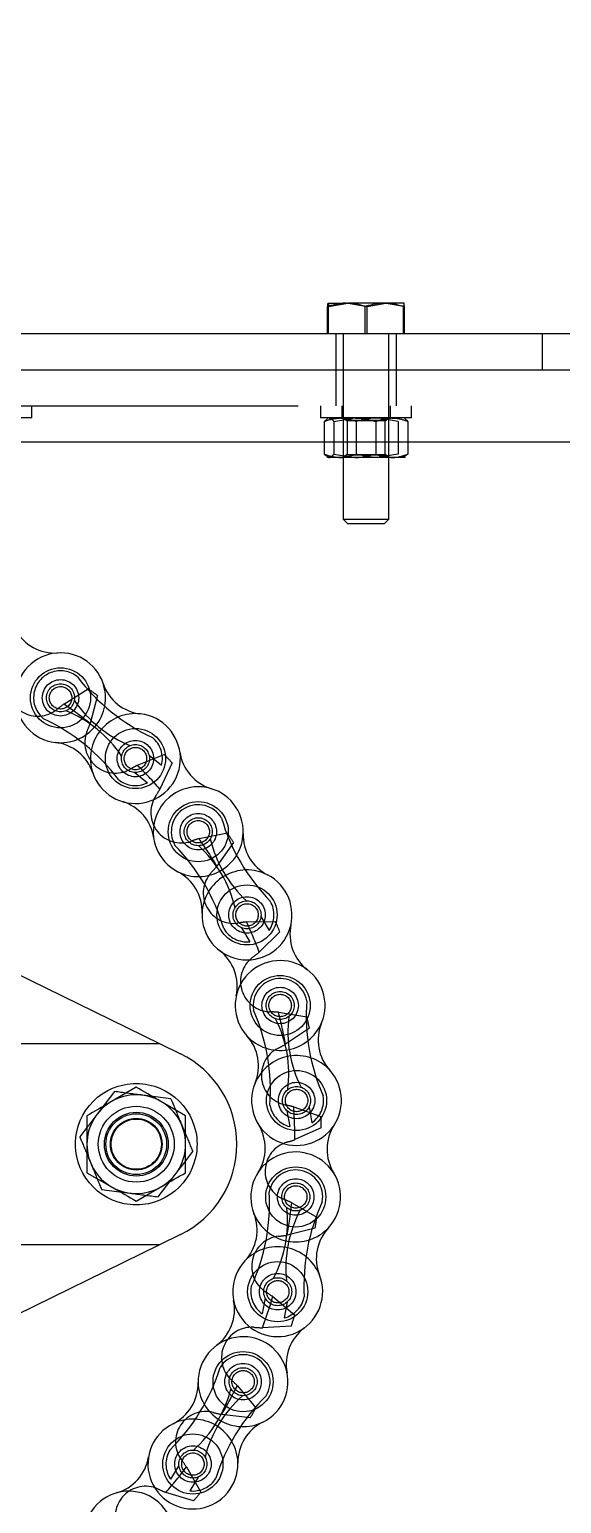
# Model space of a CAD drawing. Header units: metres. Extents: x 0 to 21025, y 0 to 14850.
# Drawn here: x 6417.9 to 6488, y 13137.4 to 13331.5 of the extents above; entities that cross this region are included whole.
import ezdxf

# ---------------------------------------------------------------- set-up
doc = ezdxf.new("R2010")
doc.units = ezdxf.units.M
doc.header["$LTSCALE"] = 25
doc.linetypes.add('HIDDEN2', pattern=[4.7625, 3.175, -1.5875])
doc.linetypes.add('PHANTOM', pattern=[63.5, 31.75, -6.35, 6.35, -6.35, 6.35, -6.35])
for name, color, linetype in [('SL4', 4, 'Continuous'), ('SRE', 2, 'PHANTOM'), ('ST1', 7, 'HIDDEN2')]:
    doc.layers.add(name, color=color, linetype=linetype)

msp = doc.modelspace()

# ---------------------------------------------------------------- linework, layer by layer
at = {"layer": 'SL4'}
for p, q in [((6457.217, 13291.444), (6457.217, 13294.997)), ((6457.277, 13295.444), (6457.276, 13295.443)), ((6457.278, 13295.444), (6459.868, 13295.444)), ((6457.338, 13294.997), (6459.868, 13295.444)), ((6457.338, 13291.444), (6457.338, 13294.997)), ((6464.867, 13295.444), (6459.868, 13295.444)), ((6462.398, 13294.997), (6464.867, 13295.444)), ((6462.398, 13291.444), (6462.398, 13294.997)), ((6467.276, 13295.444), (6464.867, 13295.444)), ((6467.278, 13295.443), (6467.277, 13295.444)), ((6467.336, 13291.444), (6467.336, 13294.997)), ((6330.277, 13291.444), (6485.517, 13291.444)), ((6485.517, 13286.681), (6485.517, 13291.444)), ((6485.517, 13291.444), (6490.517, 13291.444)), ((5540.514, 13286.681), (6485.517, 13286.681)), ((6330.277, 13286.681), (6485.517, 13286.681)), ((6485.517, 13286.681), (6490.514, 13286.681)), ((6490.514, 13277.156), (5540.514, 13277.156)), ((6397.893, 13216.122), (6435.081, 13197.931)), ((6414.909, 13197.931), (6435.081, 13197.931)), ((6435.081, 13197.931), (6437.836, 13196.584)), ((6432.014, 13192.187), (6428.764, 13190.31)), ((6438.514, 13188.434), (6435.264, 13190.31)), ((6425.514, 13180.928), (6428.764, 13179.052)), ((6432.014, 13177.176), (6435.264, 13179.052)), ((6435.081, 13171.431), (6397.893, 13153.241)), ((6435.081, 13171.431), (6414.909, 13171.431)), ((6437.836, 13172.779), (6435.081, 13171.431))]:
    msp.add_line(p, q, dxfattribs=at)
for radius, start, end in [(13.25, 296.06522, 63.93478), (6.5, 60, 120), (6.5, 120, 180), (6.5, 0, 60), (6.5, 180, 240), (6.5, 300, 0), (6.5, 240, 300)]:
    msp.add_arc((6432.014, 13184.681), radius, start, end, dxfattribs=at)
for points, knots in [([(6457.217, 13294.997), (6457.221, 13295.053), (6457.241, 13295.316), (6457.262, 13295.387), (6457.278, 13295.444)], [0, 0, 0, 0, 0.2110008, 1, 1, 1, 1]), ([(6457.278, 13295.444), (6457.283, 13295.439), (6457.303, 13295.418), (6457.323, 13295.18), (6457.338, 13294.997)], [0, 0, 0, 0, 0.2318493, 1, 1, 1, 1]), ([(6459.868, 13295.444), (6459.928, 13295.443), (6460.782, 13295.437), (6461.619, 13295.209), (6462.398, 13294.997)], [0, 0, 0, 0, 0.07020058, 1, 1, 1, 1]), ([(6464.867, 13295.444), (6464.926, 13295.443), (6465.759, 13295.437), (6466.576, 13295.209), (6467.336, 13294.997)], [0, 0, 0, 0, 0.0702006, 1, 1, 1, 1]), ([(6467.336, 13294.997), (6467.321, 13295.18), (6467.301, 13295.418), (6467.28, 13295.439), (6467.276, 13295.444)], [0, 0, 0, 0, 0.7681507, 1, 1, 1, 1]), ([(6435.264, 13190.31), (6435.187, 13190.355), (6434.09, 13190.988), (6433.014, 13191.609), (6432.014, 13192.187)], [0, 0, 0, 0, 0.0702148, 1, 1, 1, 1]), ([(6428.764, 13190.31), (6428.687, 13190.266), (6427.59, 13189.632), (6426.514, 13189.011), (6425.514, 13188.434)], [0, 0, 0, 0, 0.0702148, 1, 1, 1, 1]), ([(6425.514, 13188.434), (6425.514, 13187.496), (6425.514, 13186.258), (6425.514, 13184.988), (6425.514, 13184.681)], [0, 0, 0, 0, 0.7581486, 1, 1, 1, 1]), ([(6438.514, 13184.681), (6438.514, 13184.988), (6438.514, 13186.258), (6438.514, 13187.496), (6438.514, 13188.434)], [0, 0, 0, 0, 0.2418514, 1, 1, 1, 1]), ([(6425.514, 13184.681), (6425.514, 13183.695), (6425.514, 13182.424), (6425.514, 13181.202), (6425.514, 13180.928)], [0, 0, 0, 0, 0.7762867, 1, 1, 1, 1]), ([(6438.514, 13180.928), (6438.514, 13181.202), (6438.514, 13182.424), (6438.514, 13183.695), (6438.514, 13184.681)], [0, 0, 0, 0, 0.2237133, 1, 1, 1, 1]), ([(6435.264, 13179.052), (6435.341, 13179.097), (6436.439, 13179.73), (6437.514, 13180.351), (6438.514, 13180.928)], [0, 0, 0, 0, 0.0702148, 1, 1, 1, 1]), ([(6428.764, 13179.052), (6428.841, 13179.008), (6429.939, 13178.374), (6431.014, 13177.753), (6432.014, 13177.176)], [0, 0, 0, 0, 0.0702148, 1, 1, 1, 1])]:
    msp.add_open_spline(points, degree=3, knots=knots, dxfattribs=at)
at = {"layer": 'SRE'}
msp.add_circle((6490.514, 13209.502), 200.805, dxfattribs=at)
at = {"layer": 'ST1'}
for p, q in [((6462.155, 13294.997), (6459.686, 13295.444)), ((6462.155, 13291.444), (6462.155, 13294.997)), ((6467.215, 13294.997), (6464.685, 13295.444)), ((6467.215, 13291.444), (6467.215, 13294.997)), ((6458.277, 13291.444), (6458.277, 13286.681)), ((6459.277, 13291.444), (6459.277, 13266.998)), ((6465.277, 13266.998), (6465.277, 13291.444)), ((6466.277, 13286.681), (6466.277, 13291.444)), ((6485.517, 13286.681), (6485.517, 13291.444)), ((6458.277, 13286.681), (6458.277, 13281.919)), ((6466.277, 13281.919), (6466.277, 13286.681)), ((5540.514, 13281.919), (6540.514, 13281.919)), ((6418.277, 13280.319), (6418.277, 13281.919)), ((6456.277, 13281.919), (6456.277, 13280.319)), ((6459.077, 13281.919), (6459.077, 13280.319)), ((6465.477, 13280.319), (6465.477, 13281.919)), ((6468.277, 13280.319), (6468.277, 13281.919)), ((6418.277, 13280.319), (6414.442, 13280.319)), ((6464.361, 13280.319), (6456.277, 13280.319)), ((6456.76, 13279.872), (6457.149, 13280.143)), ((6457.277, 13280.319), (6457.104, 13280.219)), ((6458.044, 13279.872), (6460.802, 13280.319)), ((6459.277, 13280.319), (6459.277, 13280.293)), ((6459.277, 13280.319), (6459.777, 13279.969)), ((6465.277, 13280.293), (6459.277, 13280.293)), ((6459.277, 13280.293), (6459.777, 13279.943)), ((6460.576, 13279.969), (6459.777, 13279.969)), ((6459.777, 13279.969), (6459.777, 13279.943)), ((6463.977, 13279.943), (6459.777, 13279.943)), ((6459.777, 13279.943), (6459.777, 13275.469)), ((6464.777, 13279.969), (6460.576, 13279.969)), ((6466.51, 13279.872), (6463.751, 13280.319)), ((6464.777, 13279.943), (6463.977, 13279.943)), ((6468.277, 13280.319), (6464.361, 13280.319)), ((6464.777, 13279.969), (6465.277, 13280.319)), ((6464.777, 13279.943), (6465.277, 13280.293)), ((6464.777, 13279.943), (6464.777, 13279.969)), ((6464.777, 13275.469), (6464.777, 13279.943)), ((6465.277, 13280.293), (6465.277, 13280.319)), ((6467.449, 13280.219), (6467.277, 13280.319)), ((6467.793, 13279.872), (6467.405, 13280.143)), ((6456.76, 13279.872), (6456.76, 13275.565)), ((6458.044, 13279.872), (6458.044, 13275.565)), ((6460.993, 13279.872), (6460.993, 13275.565)), ((6463.561, 13279.872), (6463.561, 13275.565)), ((6466.51, 13279.872), (6466.51, 13275.565)), ((6467.793, 13279.872), (6467.793, 13275.565)), ((6540.514, 13277.156), (5540.514, 13277.156)), ((6456.76, 13275.565), (6457.402, 13275.119)), ((6457.104, 13275.218), (6457.277, 13275.119)), ((6457.402, 13275.119), (6457.277, 13275.119)), ((6460.802, 13275.119), (6457.402, 13275.119)), ((6458.044, 13275.565), (6460.802, 13275.119)), ((6459.777, 13275.494), (6459.277, 13275.144)), ((6459.777, 13275.469), (6459.277, 13275.119)), ((6459.277, 13275.144), (6460.236, 13275.144)), ((6459.777, 13275.494), (6464.777, 13275.494)), ((6459.777, 13275.469), (6464.777, 13275.469)), ((6460.236, 13275.144), (6465.277, 13275.144)), ((6465.677, 13275.119), (6460.802, 13275.119)), ((6466.51, 13275.565), (6463.751, 13275.119)), ((6465.277, 13275.144), (6464.777, 13275.494)), ((6465.277, 13275.119), (6464.777, 13275.469)), ((6467.277, 13275.119), (6465.677, 13275.119)), ((6467.793, 13275.565), (6467.151, 13275.119)), ((6467.277, 13275.119), (6467.449, 13275.218)), ((6459.277, 13266.998), (6465.277, 13266.998)), ((6459.277, 13266.998), (6459.831, 13266.444)), ((6459.831, 13266.444), (6464.722, 13266.444)), ((6464.722, 13266.444), (6465.277, 13266.998)), ((6422.458, 13242.652), (6425.685, 13244.66)), ((6426.893, 13243.772), (6425.939, 13240.093)), ((6432.167, 13234.589), (6435.701, 13235.988)), ((6433.69, 13235.917), (6435.339, 13234.579)), ((6431.83, 13233.624), (6433.479, 13232.286)), ((6436.731, 13234.898), (6435.135, 13231.449)), ((6440.281, 13224.921), (6444.007, 13225.667)), ((6444.826, 13224.41), (6442.64, 13221.301)), ((6446.537, 13213.959), (6450.337, 13214.028)), ((6448.43, 13214.668), (6449.503, 13212.836)), ((6445.883, 13213.175), (6446.957, 13211.343)), ((6450.919, 13212.645), (6448.213, 13209.977)), ((6450.736, 13202.057), (6454.487, 13201.446)), ((6454.813, 13199.982), (6451.674, 13197.84)), ((6429.139, 13191.614), (6426.856, 13188.636)), ((6436.581, 13190.638), (6432.86, 13191.126)), ((6451.854, 13189.093), (6452.216, 13187)), ((6452.742, 13189.596), (6456.324, 13188.325)), ((6454.763, 13189.595), (6455.125, 13187.502)), ((6456.383, 13186.827), (6452.912, 13185.279)), ((6434.889, 13177.748), (6437.173, 13180.726)), ((6427.447, 13178.725), (6431.168, 13178.236)), ((6452.491, 13176.978), (6455.789, 13175.088)), ((6455.579, 13173.602), (6451.887, 13172.7)), ((6448.983, 13164.447), (6448.586, 13162.361)), ((6449.991, 13164.606), (6452.898, 13162.158)), ((6451.883, 13163.895), (6451.486, 13161.809)), ((6452.427, 13160.734), (6448.633, 13160.505)), ((6445.322, 13152.881), (6447.745, 13149.952)), ((6447.027, 13148.636), (6443.254, 13149.088)), ((6437.635, 13142.382), (6436.53, 13140.568)), ((6438.635, 13142.177), (6440.496, 13138.863)), ((6440.156, 13140.847), (6439.051, 13139.033)), ((6439.554, 13137.696), (6435.922, 13138.814))]:
    msp.add_line(p, q, dxfattribs=at)
for centre, radius in [((6422.038, 13243.47), 3.96), ((6422.038, 13243.47), 2.399), ((6422.038, 13243.47), 1.845), ((6422.038, 13243.47), 1.476), ((6431.9, 13235.468), 3.96), ((6431.9, 13235.468), 2.398), ((6431.9, 13235.468), 1.845), ((6431.9, 13235.468), 1.476), ((6440.175, 13225.834), 3.96), ((6440.175, 13225.834), 2.398), ((6440.175, 13225.834), 1.845), ((6440.175, 13225.834), 1.476), ((6446.596, 13214.877), 3.96), ((6446.596, 13214.877), 2.399), ((6446.596, 13214.877), 1.845), ((6446.596, 13214.877), 1.476), ((6450.958, 13202.949), 3.96), ((6450.958, 13202.949), 2.399), ((6450.958, 13202.949), 1.845), ((6450.958, 13202.949), 1.476), ((6432.014, 13184.681), 8), ((6453.12, 13190.435), 3.96), ((6453.12, 13190.435), 2.399), ((6453.12, 13190.435), 1.845), ((6453.12, 13190.435), 1.476), ((6432.014, 13184.681), 5), ((6432.014, 13184.681), 4.2), ((6432.014, 13184.681), 4), ((6432.014, 13184.681), 3.4), ((6432.014, 13184.681), 3.309), ((6453.013, 13177.735), 3.96), ((6453.013, 13177.735), 2.399), ((6453.013, 13177.735), 1.845), ((6453.013, 13177.735), 1.476), ((6450.64, 13165.259), 3.96), ((6450.64, 13165.259), 2.399), ((6450.64, 13165.259), 1.845), ((6450.64, 13165.259), 1.476), ((6446.077, 13153.407), 3.96), ((6446.077, 13153.407), 2.399), ((6446.077, 13153.407), 1.845), ((6446.077, 13153.407), 1.476), ((6439.471, 13142.56), 3.96), ((6439.471, 13142.56), 2.398), ((6439.471, 13142.56), 1.845), ((6439.471, 13142.56), 1.476)]:
    msp.add_circle(centre, radius, dxfattribs=at)
for centre, radius, start, end in [((6421.282, 13255.286), 5.92, 208.79625, 273.66287), ((6422.038, 13243.47), 5.92, 18.51061, 263.37723), ((6422.038, 13243.47), 3.552, 50.94392, 230.94392), ((6419.049, 13245.047), 4, 168.88659, 308.74651), ((6422.038, 13243.47), 5.92, 263.37723, 18.51061), ((6445.303, 13262.064), 26.322, 216.98407, 244.90377), ((6433.266, 13247.229), 5.92, 198.51061, 263.37723), ((6437.273, 13252.167), 16.175, 213.93692, 247.95092), ((6382.514, 13184.681), 73.9, 53.0922, 54.25519), ((6435.079, 13225.968), 20.92, 127.10577, 130.28304), ((6382.514, 13184.681), 70.4, 51.91533, 55.43206), ((6416.666, 13226.771), 16.175, 33.93692, 67.95092), ((6431.9, 13235.468), 5.92, 83.37723, 198.51061), ((6431.9, 13235.468), 5.92, 198.51061, 83.37723), ((6408.636, 13216.875), 26.322, 36.98407, 64.90377), ((6406.25, 13247.165), 20.92, 337.06435, 340.24162), ((6420.673, 13231.709), 5.92, 18.51061, 83.37723), ((6429.241, 13237.553), 4, 158.60088, 298.4608), ((6431.9, 13235.468), 3.552, 345.49728, 50.94392), ((6382.514, 13184.681), 73.9, 42.80648, 43.96948), ((6443.619, 13237.162), 5.92, 188.22497, 253.09159), ((6441.606, 13215.919), 20.92, 116.82005, 119.99733), ((6382.514, 13184.681), 70.4, 41.62961, 45.14635), ((6431.9, 13235.468), 3.552, 230.94392, 296.39056), ((6440.175, 13225.834), 5.92, 357.93934, 242.80596), ((6417.026, 13241.923), 20.92, 326.77863, 329.95591), ((6428.457, 13224.14), 5.92, 8.22497, 73.09159), ((6437.93, 13228.36), 4, 148.31516, 288.17508), ((6440.175, 13225.834), 3.552, 30.37265, 210.37265), ((6468.489, 13235.067), 26.322, 196.4128, 224.3325), ((6440.175, 13225.834), 5.92, 242.80598, 357.93932), ((6382.514, 13184.681), 73.9, 32.52077, 33.68376), ((6452.007, 13225.408), 5.92, 177.93934, 242.80596), ((6418.282, 13205.643), 26.322, 16.4128, 44.3325), ((6446.234, 13204.866), 20.92, 106.53434, 109.71162), ((6429.278, 13212.087), 16.175, 13.36565, 47.37965), ((6382.514, 13184.681), 70.4, 31.3439, 34.86063), ((6457.494, 13228.623), 16.175, 193.36565, 227.37965), ((6434.764, 13215.303), 5.92, 357.93934, 62.80596), ((6446.596, 13214.877), 5.92, 177.93934, 62.80596), ((6446.596, 13214.877), 5.92, 62.80598, 177.93932), ((6444.839, 13217.763), 4, 138.02945, 277.88937), ((6426.692, 13234.841), 20.92, 316.49292, 319.6702), ((6446.596, 13214.877), 3.552, 324.92601, 30.37265), ((6448.814, 13193.164), 20.92, 96.24862, 99.4259), ((6382.514, 13184.681), 70.4, 21.05818, 24.57492), ((6382.514, 13184.681), 73.9, 22.23506, 23.39805), ((6446.596, 13214.877), 3.552, 210.37265, 275.81928), ((6458.163, 13212.345), 5.92, 167.6537, 232.52032), ((6439.392, 13205.481), 5.92, 347.6537, 52.52032), ((6450.958, 13202.949), 5.92, 337.36806, 222.23468), ((6449.744, 13206.103), 4, 127.74373, 267.60365), ((6434.938, 13226.146), 20.92, 306.2072, 309.38448), ((6450.958, 13202.949), 3.552, 9.80137, 189.80137), ((6423.367, 13191.739), 26.322, 355.84152, 23.76123), ((6480.711, 13201.645), 26.322, 175.84152, 203.76123), ((6450.958, 13202.949), 5.92, 222.23467, 337.36808), ((6449.263, 13181.189), 20.92, 85.96291, 89.14019), ((6435.925, 13193.908), 16.175, 352.79438, 26.80837), ((6382.514, 13184.681), 70.4, 10.77247, 14.28921), ((6468.153, 13199.476), 16.175, 172.79438, 206.80837), ((6382.514, 13184.681), 73.9, 11.94934, 13.11233), ((6461.886, 13198.393), 5.92, 157.36806, 222.23468), ((6442.192, 13194.991), 5.92, 337.36806, 42.23468), ((6452.489, 13193.754), 4, 117.45802, 257.31794), ((6441.5, 13216.119), 20.92, 295.92149, 299.09877), ((6453.12, 13190.435), 5.92, 42.23472, 157.36803), ((6453.12, 13190.435), 5.92, 157.36806, 42.23468), ((6453.12, 13190.435), 3.552, 304.35474, 9.80137), ((6453.12, 13190.435), 3.552, 189.80137, 255.24801), ((6447.567, 13169.327), 20.92, 75.67719, 78.85447), ((6382.514, 13184.681), 70.4, 0.48676, 4.00349), ((6443.074, 13184.169), 5.92, 327.08243, 31.94905), ((6382.514, 13184.681), 73.9, 1.66363, 2.82662), ((6463.059, 13184), 5.92, 147.08243, 211.94905), ((6452.985, 13181.114), 4, 107.17231, 247.03223), ((6446.165, 13205.082), 20.92, 285.63577, 288.81305), ((6453.013, 13177.735), 5.92, 316.7968, 201.66342), ((6453.013, 13177.735), 3.552, 349.23011, 169.23011), ((6423.242, 13176.934), 26.322, 335.27026, 3.18996), ((6443.78, 13157.958), 20.92, 65.39148, 68.56876), ((6480.41, 13166.06), 26.322, 155.27026, 183.18996), ((6442.009, 13173.364), 5.92, 316.7968, 21.66342), ((6453.013, 13177.735), 5.92, 201.6634, 316.79681), ((6435.762, 13174.553), 16.175, 332.22311, 6.23711), ((6467.891, 13168.441), 16.175, 152.22311, 186.23711), ((6382.514, 13184.681), 70.4, 350.20104, 353.71778), ((6382.514, 13184.681), 73.9, 351.37791, 352.54091), ((6461.643, 13169.63), 5.92, 136.7968, 201.66342), ((6451.215, 13168.588), 4, 96.88659, 236.74651), ((6448.785, 13193.388), 20.92, 275.35006, 278.52734), ((6450.64, 13165.259), 5.92, 136.7968, 21.66342), ((6450.64, 13165.259), 5.92, 21.66335, 136.79686), ((6450.64, 13165.259), 3.552, 169.23011, 234.67675), ((6439.032, 13162.923), 5.92, 306.51117, 11.37778), ((6382.514, 13184.681), 70.4, 339.91533, 343.43206), ((6438.024, 13147.448), 20.92, 55.10577, 58.28304), ((6450.64, 13165.259), 3.552, 283.78347, 349.23011), ((6382.514, 13184.681), 73.9, 341.0922, 342.25519), ((6447.238, 13156.58), 4, 86.60088, 226.4608), ((6449.275, 13181.415), 20.92, 265.06435, 268.24162), ((6457.684, 13155.743), 5.92, 126.51117, 191.37778), ((6446.077, 13153.407), 5.92, 296.22553, 181.09215), ((6446.077, 13153.407), 3.552, 328.65884, 148.65884), ((6417.923, 13163.117), 26.322, 314.69899, 342.61869), ((6434.239, 13153.181), 5.92, 296.22553, 1.09215), ((6428.808, 13156.489), 16.175, 311.65184, 345.66584), ((6446.077, 13153.407), 5.92, 181.09216, 296.22552), ((6382.514, 13184.681), 70.4, 329.62961, 333.14635), ((6430.483, 13138.134), 20.92, 44.82005, 47.99733), ((6456.74, 13139.478), 16.175, 131.65184, 165.66584), ((6467.625, 13132.849), 26.322, 134.69899, 162.61869), ((6382.514, 13184.681), 73.9, 330.80648, 331.96948), ((6439.471, 13142.56), 5.92, 1.09216, 116.22552), ((6441.18, 13145.475), 4, 76.31516, 216.17508), ((6447.619, 13169.547), 20.92, 254.77863, 257.95591), ((6451.309, 13142.786), 5.92, 116.22553, 181.09215), ((6439.471, 13142.56), 5.92, 116.22553, 1.09215), ((6439.471, 13142.56), 3.552, 148.65884, 214.10548), ((6427.783, 13144.452), 5.92, 285.9399, 350.80652), ((6382.514, 13184.681), 70.4, 319.3439, 322.86063), ((6421.401, 13130.317), 20.92, 34.53434, 37.71162), ((6439.471, 13142.56), 3.552, 263.2122, 328.65884), ((6431.035, 13133.067), 5.92, 275.65427, 160.52088), ((6433.237, 13135.63), 4, 66.02945, 205.88937), ((6443.87, 13158.166), 20.92, 244.49292, 247.6702), ((6382.514, 13184.681), 73.9, 320.52077, 321.68376)]:
    msp.add_arc(centre, radius, start, end, dxfattribs=at)
for points, knots in [([(6459.686, 13295.444), (6459.628, 13295.443), (6458.794, 13295.437), (6457.977, 13295.209), (6457.217, 13294.997)], [0, 0, 0, 0, 0.0702006, 1, 1, 1, 1]), ([(6464.685, 13295.444), (6464.625, 13295.443), (6463.771, 13295.437), (6462.934, 13295.209), (6462.155, 13294.997)], [0, 0, 0, 0, 0.0702006, 1, 1, 1, 1]), ([(6467.276, 13295.444), (6467.259, 13295.387), (6467.239, 13295.316), (6467.219, 13295.053), (6467.215, 13294.997)], [0, 0, 0, 0, 0.7889992, 1, 1, 1, 1]), ([(6456.76, 13279.872), (6456.938, 13279.94), (6457.627, 13280.201), (6458.344, 13280.269), (6458.876, 13280.319)], [0, 0, 0, 0, 0.2575513, 1, 1, 1, 1]), ([(6457.402, 13280.319), (6457.417, 13280.318), (6457.634, 13280.312), (6457.846, 13280.084), (6458.044, 13279.872)], [0, 0, 0, 0, 0.0702006, 1, 1, 1, 1]), ([(6458.876, 13280.319), (6459.069, 13280.312), (6459.785, 13280.287), (6460.483, 13280.048), (6460.993, 13279.872)], [0, 0, 0, 0, 0.2686336, 1, 1, 1, 1]), ([(6460.802, 13280.319), (6460.868, 13280.318), (6461.799, 13280.312), (6462.712, 13280.084), (6463.561, 13279.872)], [0, 0, 0, 0, 0.0702006, 1, 1, 1, 1]), ([(6463.751, 13280.319), (6463.686, 13280.318), (6462.754, 13280.312), (6461.841, 13280.084), (6460.993, 13279.872)], [0, 0, 0, 0, 0.0702006, 1, 1, 1, 1]), ([(6463.561, 13279.872), (6463.738, 13279.94), (6464.428, 13280.201), (6465.145, 13280.269), (6465.677, 13280.319)], [0, 0, 0, 0, 0.2575513, 1, 1, 1, 1]), ([(6465.677, 13280.319), (6465.869, 13280.312), (6466.586, 13280.287), (6467.283, 13280.048), (6467.793, 13279.872)], [0, 0, 0, 0, 0.26863361, 1, 1, 1, 1]), ([(6456.76, 13275.565), (6456.938, 13275.498), (6457.627, 13275.236), (6458.344, 13275.169), (6458.876, 13275.119)], [0, 0, 0, 0, 0.2575513, 1, 1, 1, 1]), ([(6457.402, 13275.119), (6457.417, 13275.119), (6457.634, 13275.125), (6457.846, 13275.353), (6458.044, 13275.565)], [0, 0, 0, 0, 0.0702006, 1, 1, 1, 1]), ([(6458.876, 13275.119), (6459.069, 13275.125), (6459.785, 13275.15), (6460.483, 13275.39), (6460.993, 13275.565)], [0, 0, 0, 0, 0.2686336, 1, 1, 1, 1]), ([(6460.802, 13275.119), (6460.868, 13275.119), (6461.799, 13275.125), (6462.712, 13275.353), (6463.561, 13275.565)], [0, 0, 0, 0, 0.0702006, 1, 1, 1, 1]), ([(6463.751, 13275.119), (6463.686, 13275.119), (6462.754, 13275.125), (6461.841, 13275.353), (6460.993, 13275.565)], [0, 0, 0, 0, 0.0702006, 1, 1, 1, 1]), ([(6463.561, 13275.565), (6463.738, 13275.498), (6464.428, 13275.236), (6465.145, 13275.169), (6465.677, 13275.119)], [0, 0, 0, 0, 0.2575513, 1, 1, 1, 1]), ([(6465.677, 13275.119), (6465.869, 13275.125), (6466.586, 13275.15), (6467.283, 13275.39), (6467.793, 13275.565)], [0, 0, 0, 0, 0.26863361, 1, 1, 1, 1]), ([(6432.86, 13191.126), (6432.772, 13191.138), (6431.515, 13191.302), (6430.284, 13191.464), (6429.139, 13191.614)], [0, 0, 0, 0, 0.07021477, 1, 1, 1, 1]), ([(6436.581, 13190.638), (6436.702, 13190.347), (6437.17, 13189.217), (6437.657, 13188.043), (6438.018, 13187.171)], [0, 0, 0, 0, 0.2575513, 1, 1, 1, 1]), ([(6426.856, 13188.636), (6426.802, 13188.565), (6426.031, 13187.56), (6425.275, 13186.574), (6424.572, 13185.658)], [0, 0, 0, 0, 0.0702148, 1, 1, 1, 1]), ([(6438.018, 13187.171), (6438.149, 13186.856), (6438.636, 13185.682), (6439.109, 13184.54), (6439.456, 13183.704)], [0, 0, 0, 0, 0.26863361, 1, 1, 1, 1]), ([(6424.572, 13185.658), (6424.693, 13185.367), (6425.162, 13184.237), (6425.648, 13183.063), (6426.01, 13182.191)], [0, 0, 0, 0, 0.2575513, 1, 1, 1, 1]), ([(6437.173, 13180.726), (6437.227, 13180.797), (6437.998, 13181.803), (6438.753, 13182.788), (6439.456, 13183.704)], [0, 0, 0, 0, 0.0702148, 1, 1, 1, 1]), ([(6426.01, 13182.191), (6426.141, 13181.876), (6426.627, 13180.703), (6427.101, 13179.56), (6427.447, 13178.725)], [0, 0, 0, 0, 0.2686336, 1, 1, 1, 1]), ([(6431.168, 13178.236), (6431.257, 13178.225), (6432.513, 13178.06), (6433.744, 13177.898), (6434.889, 13177.748)], [0, 0, 0, 0, 0.0702148, 1, 1, 1, 1])]:
    msp.add_open_spline(points, degree=3, knots=knots, dxfattribs=at)

doc.saveas('drawing.dxf')
